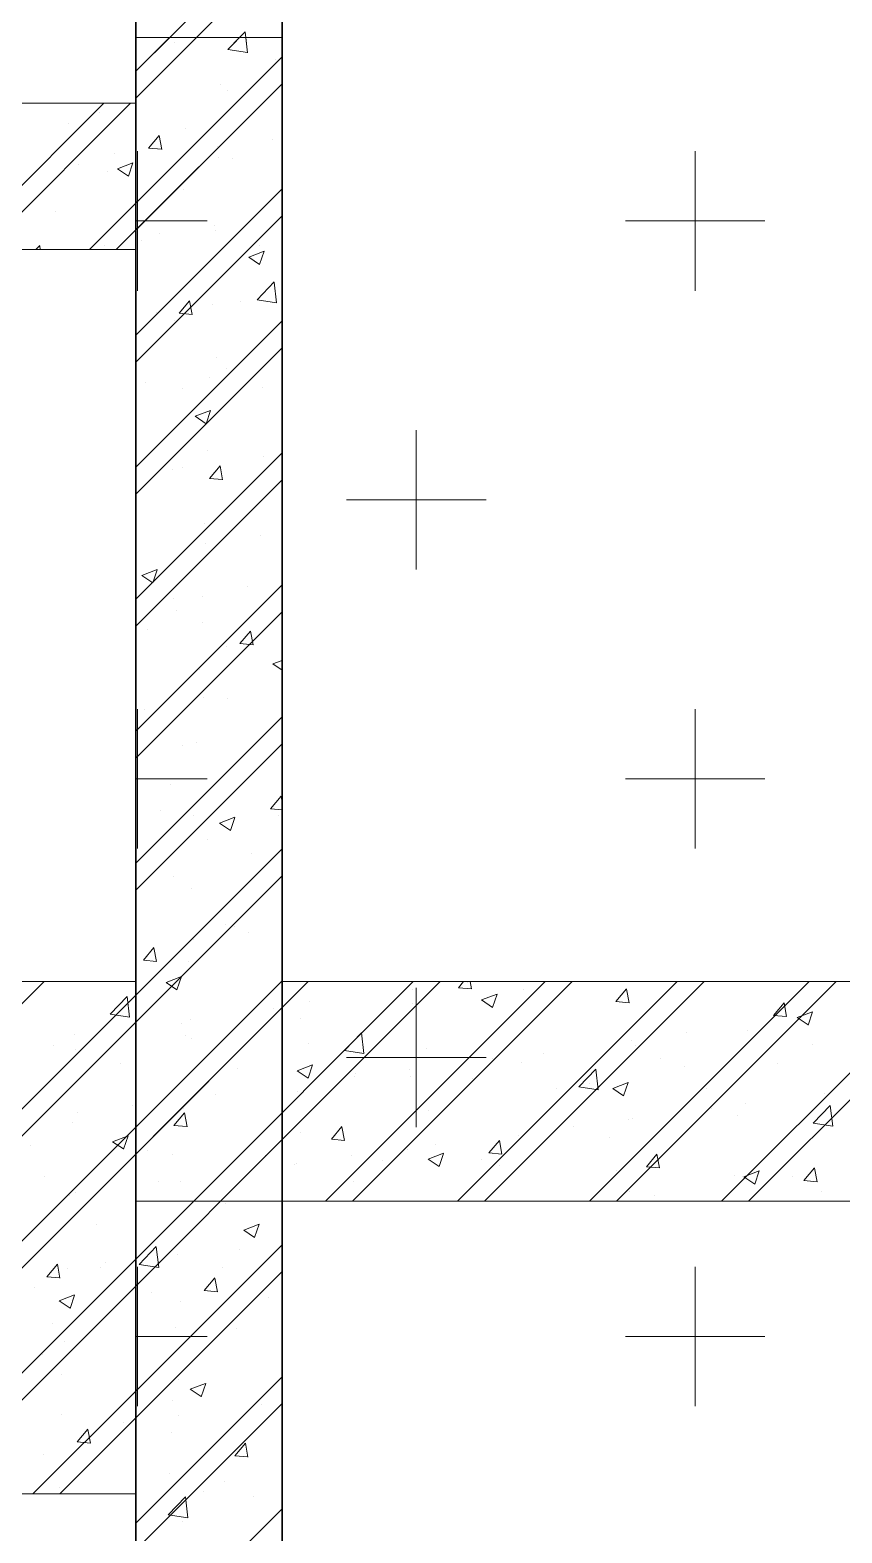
# Model space of a CAD drawing. Header units: millimetres. Extents: x 115500 to 206800, y -6300 to 53700.
# Drawn here: x 132156 to 133265, y 24497 to 26550 of the extents above; entities that cross this region are included whole.
import ezdxf

# ---------------------------------------------------------------- set-up
doc = ezdxf.new("R2010")
doc.units = ezdxf.units.MM
for name, color, linetype, lineweight in [('NDC_S_DIM', 1, 'Continuous', 15), ('NDC_S_HATCH MATERIAL', 8, 'Continuous', 13), ('NDC_S_WALL', 6, 'Continuous', 35)]:
    doc.layers.add(name, color=color, linetype=linetype, lineweight=lineweight)

msp = doc.modelspace()

# ---------------------------------------------------------------- linework, layer by layer
at = {"layer": 'NDC_S_DIM', "ltscale": 100}
for p, q in [((132500, 26539.8), (132300, 26539.8)), ((132300, 26539.8), (132300, 26449.8)), ((132500, 25249.8), (132500, 26539.8)), ((132300, 26449.8), (127000, 26449.8)), ((131500, 26249.8), (132300, 26249.8)), ((132300, 26249.8), (132300, 25249.8)), ((132300, 25249.8), (130900, 25249.8)), ((138000, 25249.8), (132500, 25249.8)), ((132300, 24549.8), (132300, 24949.8)), ((132300, 24949.8), (138000, 24949.8)), ((130900, 24549.8), (132300, 24549.8))]:
    msp.add_line(p, q, dxfattribs=at)
at = {"layer": 'NDC_S_HATCH MATERIAL', "linetype": 'Continuous', "ltscale": 100}
for p, q in [((132300, 26493.5), (132500, 26693.5)), ((132300, 26456.7), (132500, 26656.7)), ((132300, 26456.7), (132383, 26539.8)), ((132300, 26493.5), (132346.3, 26539.8)), ((132353.5, 26532.7), (132353.5, 26532.7)), ((132353.5, 26532.7), (132353.5, 26532.7)), ((132425.9, 26523.2), (132449.3, 26547.5)), ((132425.9, 26523.2), (132441.9, 26539.8)), ((132452.6, 26518.9), (132449.3, 26547.4)), ((132452.6, 26518.9), (132450.2, 26539.8)), ((132236.6, 26249.8), (132500, 26513.2)), ((132300, 26313.2), (132500, 26513.2)), ((132425.9, 26523.2), (132452.6, 26519)), ((132425.9, 26523.2), (132452.6, 26519)), ((132490.4, 26509.1), (132490.4, 26509.1)), ((132490.4, 26509.1), (132490.4, 26509.1)), ((132273.3, 26249.8), (132500, 26476.4)), ((132300, 26276.4), (132500, 26476.4)), ((132300.9, 26484.2), (132300.9, 26484.2)), ((132300.9, 26484.2), (132300.9, 26484.2)), ((132416, 26475), (132416, 26475)), ((132416, 26475), (132416, 26475)), ((132425.4, 26466.8), (132425.4, 26466.8)), ((132425.4, 26466.8), (132425.4, 26466.8)), ((132056.3, 26249.8), (132256.3, 26449.8)), ((132093, 26249.8), (132293, 26449.8)), ((132250.5, 26436.8), (132250.5, 26436.8)), ((132208.1, 26421.7), (132208.1, 26421.7)), ((132317.4, 26388.4), (132331.9, 26405.7)), ((132317.4, 26388.4), (132331.9, 26405.7)), ((132335.4, 26386.8), (132331.9, 26405.6)), ((132335.4, 26386.8), (132331.9, 26405.6)), ((132368.2, 26414.9), (132368.2, 26414.9)), ((132368.2, 26414.9), (132368.2, 26414.9)), ((132317.4, 26388.4), (132335.4, 26386.9)), ((132317.4, 26388.4), (132335.4, 26386.9)), ((132411.5, 26390.8), (132411.5, 26390.8)), ((132411.5, 26390.8), (132411.5, 26390.8)), ((132486.6, 26400.7), (132486.6, 26400.7)), ((132486.6, 26400.7), (132486.6, 26400.7)), ((132222, 26365.8), (132222, 26365.8)), ((132271.3, 26381.4), (132271.3, 26381.4)), ((132275.2, 26360.4), (132296.2, 26368.5)), ((132290.1, 26350.3), (132296.2, 26368.4)), ((132302.2, 26193.7), (132302.2, 26384.2)), ((132412.4, 26375.1), (132412.4, 26375.1)), ((132412.4, 26375.1), (132412.4, 26375.1)), ((132431.5, 26374.6), (132431.5, 26374.6)), ((132431.5, 26374.6), (132431.5, 26374.6)), ((133064.2, 26193.7), (133064.2, 26384.2)), ((132260.8, 26355.9), (132260.8, 26355.9)), ((132275.2, 26360.4), (132290.1, 26350.4)), ((132300, 26132.8), (132500, 26332.8)), ((132300, 26132.8), (132500, 26332.8)), ((132365, 26331.8), (132365, 26331.8)), ((132365, 26331.8), (132365, 26331.8)), ((132190.1, 26301.8), (132190.1, 26301.8)), ((132300, 26096.1), (132500, 26296.1)), ((132300, 26096.1), (132500, 26296.1)), ((132300, 26289), (132397.5, 26289)), ((132407.7, 26282.3), (132407.7, 26282.3)), ((132407.7, 26282.3), (132407.7, 26282.3)), ((132969, 26289), (133159.5, 26289)), ((132308.5, 26262.4), (132308.5, 26262.4)), ((132308.5, 26262.4), (132308.5, 26262.4)), ((132332.6, 26272.4), (132332.6, 26272.4)), ((132332.6, 26272.4), (132332.6, 26272.4)), ((132408.7, 26275.3), (132408.7, 26275.3)), ((132408.7, 26275.3), (132408.7, 26275.3)), ((132163.6, 26249.8), (132168.9, 26255.3)), ((132169.6, 26249.8), (132168.9, 26255.2)), ((132257.2, 26256), (132257.2, 26256)), ((132454.3, 26239.7), (132475.3, 26247.7)), ((132454.3, 26239.7), (132475.3, 26247.7)), ((132468.7, 26255.6), (132468.7, 26255.6)), ((132468.7, 26255.6), (132468.7, 26255.6)), ((132469.2, 26229.5), (132475.3, 26247.6)), ((132469.2, 26229.5), (132475.3, 26247.6)), ((132454.3, 26239.7), (132469.2, 26229.6)), ((132454.3, 26239.7), (132469.2, 26229.6)), ((132465.7, 26181.3), (132489.1, 26205.6)), ((132465.7, 26181.3), (132489.1, 26205.6)), ((132492.4, 26177.1), (132489.1, 26205.5)), ((132492.4, 26177.1), (132489.1, 26205.5)), ((132359.1, 26162.8), (132373.5, 26180)), ((132359.1, 26162.8), (132373.5, 26180)), ((132377, 26161.1), (132373.5, 26179.9)), ((132377, 26161.1), (132373.5, 26179.9)), ((132465.7, 26181.3), (132492.4, 26177.1)), ((132465.7, 26181.3), (132492.4, 26177.1)), ((132328.7, 26164), (132328.7, 26164)), ((132328.7, 26164), (132328.7, 26164)), ((132359.1, 26162.8), (132377, 26161.2)), ((132359.1, 26162.8), (132377, 26161.2)), ((132405.1, 26175.4), (132405.1, 26175.4)), ((132405.1, 26175.4), (132405.1, 26175.4)), ((132442.4, 26179), (132442.4, 26179)), ((132442.4, 26179), (132442.4, 26179)), ((132300, 25952.5), (132500, 26152.5)), ((132300, 25952.5), (132500, 26152.5)), ((132352.6, 26152.8), (132352.6, 26152.8)), ((132352.6, 26152.8), (132352.6, 26152.8)), ((132300, 25915.8), (132500, 26115.8)), ((132300, 25915.8), (132500, 26115.8)), ((132410.2, 26102.3), (132410.2, 26102.3)), ((132410.2, 26102.3), (132410.2, 26102.3)), ((132424.5, 26087), (132424.5, 26087)), ((132424.5, 26087), (132424.5, 26087)), ((132313.4, 26068.8), (132313.4, 26068.8)), ((132313.4, 26068.8), (132313.4, 26068.8)), ((132363.4, 26060.6), (132363.4, 26060.6)), ((132363.4, 26060.6), (132363.4, 26060.6)), ((132401.4, 26075.5), (132401.4, 26075.5)), ((132401.4, 26075.5), (132401.4, 26075.5)), ((132473.5, 26062), (132473.5, 26062)), ((132473.5, 26062), (132473.5, 26062)), ((132381.3, 26022.1), (132402.3, 26030.2)), ((132381.3, 26022.1), (132402.3, 26030.2)), ((132381.3, 26022.1), (132396.2, 26012)), ((132381.3, 26022.1), (132396.2, 26012)), ((132396.2, 26011.9), (132402.3, 26030.1)), ((132396.2, 26011.9), (132402.3, 26030.1)), ((132683.2, 25812.7), (132683.2, 26003.2)), ((132397.8, 25975.6), (132397.8, 25975.6)), ((132397.8, 25975.6), (132397.8, 25975.6)), ((132300, 25772.2), (132500, 25972.2)), ((132300, 25772.2), (132500, 25972.2)), ((132400.7, 25937.1), (132415.1, 25954.4)), ((132400.7, 25937.1), (132415.1, 25954.4)), ((132418.6, 25935.5), (132415.2, 25954.3)), ((132418.6, 25935.5), (132415.2, 25954.3)), ((132474, 25967.3), (132474, 25967.3)), ((132474, 25967.3), (132474, 25967.3)), ((132300, 25735.5), (132500, 25935.5)), ((132300, 25735.5), (132500, 25935.5)), ((132350.6, 25949.8), (132350.6, 25949.8)), ((132350.6, 25949.8), (132350.6, 25949.8)), ((132364.1, 25951.9), (132364.1, 25951.9)), ((132364.1, 25951.9), (132364.1, 25951.9)), ((132400.7, 25937.1), (132418.6, 25935.6)), ((132400.7, 25937.1), (132418.6, 25935.6)), ((132588, 25908), (132778.5, 25908)), ((132394.1, 25875.8), (132394.1, 25875.8)), ((132394.1, 25875.8), (132394.1, 25875.8)), ((132470.2, 25858.8), (132470.2, 25858.8)), ((132470.2, 25858.8), (132470.2, 25858.8)), ((132395.1, 25848.9), (132395.1, 25848.9)), ((132395.1, 25848.9), (132395.1, 25848.9)), ((132308.3, 25804.6), (132329.3, 25812.6)), ((132308.3, 25804.6), (132329.3, 25812.6)), ((132323.2, 25794.4), (132329.3, 25812.5)), ((132323.2, 25794.4), (132329.3, 25812.5)), ((132300, 25591.9), (132500, 25791.9)), ((132300, 25591.9), (132500, 25791.9)), ((132308.3, 25804.6), (132323.2, 25794.5)), ((132308.3, 25804.6), (132323.2, 25794.5)), ((132452.3, 25789.8), (132452.3, 25789.8)), ((132452.3, 25789.8), (132452.3, 25789.8)), ((132351.8, 25772.9), (132351.8, 25772.9)), ((132351.8, 25772.9), (132351.8, 25772.9)), ((132390.5, 25775.9), (132390.5, 25775.9)), ((132390.5, 25775.9), (132390.5, 25775.9)), ((132300, 25555.2), (132500, 25755.2)), ((132300, 25555.2), (132500, 25755.2)), ((132355.4, 25756.2), (132355.4, 25756.2)), ((132355.4, 25756.2), (132355.4, 25756.2)), ((132316.1, 25730.6), (132316.1, 25730.6)), ((132316.1, 25730.6), (132316.1, 25730.6)), ((132391.2, 25740.5), (132391.2, 25740.5)), ((132391.2, 25740.5), (132391.2, 25740.5)), ((132442.3, 25711.5), (132456.8, 25728.7)), ((132442.3, 25711.5), (132456.8, 25728.7)), ((132460.3, 25709.8), (132456.8, 25728.6)), ((132460.3, 25709.8), (132456.8, 25728.6)), ((132423.6, 25707.1), (132423.6, 25707.1)), ((132423.6, 25707.1), (132423.6, 25707.1)), ((132442.3, 25711.5), (132460.2, 25709.9)), ((132442.3, 25711.5), (132460.2, 25709.9)), ((132487.3, 25683.8), (132500, 25688.6)), ((132487.3, 25683.8), (132500, 25688.6)), ((132386.8, 25676), (132386.8, 25676)), ((132386.8, 25676), (132386.8, 25676)), ((132487.3, 25683.8), (132500, 25675.2)), ((132487.3, 25683.8), (132500, 25675.2)), ((132392.6, 25637.3), (132392.6, 25637.3)), ((132392.6, 25637.3), (132392.6, 25637.3)), ((132425.9, 25637.1), (132425.9, 25637.1)), ((132425.9, 25637.1), (132425.9, 25637.1)), ((132300, 25411.6), (132500, 25611.6)), ((132300, 25411.6), (132500, 25611.6)), ((132302.2, 25431.7), (132302.2, 25622.2)), ((132312.3, 25622.2), (132312.3, 25622.2)), ((132312.3, 25622.2), (132312.3, 25622.2)), ((133064.2, 25431.7), (133064.2, 25622.2)), ((132300, 25374.8), (132500, 25574.8)), ((132300, 25374.8), (132500, 25574.8)), ((132363.3, 25572.1), (132363.3, 25572.1)), ((132363.3, 25572.1), (132363.3, 25572.1)), ((132383.2, 25576.2), (132383.2, 25576.2)), ((132383.2, 25576.2), (132383.2, 25576.2)), ((132300, 25527), (132397.5, 25527)), ((132969, 25527), (133159.5, 25527)), ((132347, 25518.8), (132347, 25518.8)), ((132347, 25518.8), (132347, 25518.8)), ((132483.9, 25485.8), (132498.4, 25503)), ((132483.9, 25485.8), (132498.4, 25503)), ((132500, 25494.4), (132498.4, 25502.9)), ((132500, 25494.4), (132498.4, 25502.9)), ((132334.2, 25484), (132334.2, 25484)), ((132334.2, 25484), (132334.2, 25484)), ((132483.9, 25485.8), (132500, 25484.4)), ((132483.9, 25485.8), (132500, 25484.4)), ((132379.5, 25476.3), (132379.5, 25476.3)), ((132379.5, 25476.3), (132379.5, 25476.3)), ((132414.4, 25466.2), (132435.4, 25474.3)), ((132414.4, 25466.2), (132435.4, 25474.3)), ((132414.4, 25466.2), (132429.3, 25456.2)), ((132414.4, 25466.2), (132429.3, 25456.2)), ((132429.3, 25456.1), (132435.4, 25474.2)), ((132429.3, 25456.1), (132435.4, 25474.2)), ((132494.3, 25477.2), (132494.3, 25477.2)), ((132494.3, 25477.2), (132494.3, 25477.2)), ((132397.4, 25443.7), (132397.4, 25443.7)), ((132397.4, 25443.7), (132397.4, 25443.7)), ((131618.5, 24549.8), (132500, 25431.3)), ((132300, 25231.3), (132500, 25431.3)), ((132457.6, 25425.4), (132457.6, 25425.4)), ((132457.6, 25425.4), (132457.6, 25425.4)), ((131655.2, 24549.8), (132500, 25394.5)), ((132300, 25194.5), (132500, 25394.5)), ((132350.9, 25393.1), (132350.9, 25393.1)), ((132350.9, 25393.1), (132350.9, 25393.1)), ((132375.9, 25376.4), (132375.9, 25376.4)), ((132375.9, 25376.4), (132375.9, 25376.4)), ((132422.8, 25327.2), (132422.8, 25327.2)), ((132422.8, 25327.2), (132422.8, 25327.2)), ((132434.6, 25324.7), (132434.6, 25324.7)), ((132434.6, 25324.7), (132434.6, 25324.7)), ((132453.7, 25317), (132453.7, 25317)), ((132453.7, 25317), (132453.7, 25317)), ((132310.4, 25279), (132324.8, 25296.2)), ((132310.4, 25279), (132324.8, 25296.2)), ((132378.6, 25307.1), (132378.6, 25307.1)), ((132378.6, 25307.1), (132378.6, 25307.1)), ((132310.4, 25279), (132328.3, 25277.4)), ((132310.4, 25279), (132328.3, 25277.4)), ((132328.3, 25277.3), (132324.9, 25296.1)), ((132328.3, 25277.3), (132324.9, 25296.1)), ((132372.2, 25276.6), (132372.2, 25276.6)), ((132372.2, 25276.6), (132372.2, 25276.6)), ((132341.4, 25248.7), (132362.4, 25256.8)), ((132341.4, 25248.7), (132362.4, 25256.8)), ((132356.3, 25238.5), (132362.4, 25256.7)), ((132356.3, 25238.5), (132362.4, 25256.7)), ((131474.9, 24549.8), (132174.9, 25249.8)), ((131798.8, 24549.8), (132500, 25251)), ((131835.5, 24549.8), (132535.5, 25249.8)), ((132300, 25051), (132500, 25251)), ((132341.4, 25248.7), (132356.3, 25238.6)), ((132341.4, 25248.7), (132356.3, 25238.6)), ((132379.1, 24949.8), (132679.1, 25249.8)), ((132415.8, 24949.8), (132715.8, 25249.8)), ((132559.4, 24949.8), (132859.4, 25249.8)), ((132596.2, 24949.8), (132896.2, 25249.8)), ((132677.9, 25238.6), (132677.9, 25238.6)), ((132683.2, 25050.7), (132683.2, 25241.2)), ((132739.7, 24949.8), (133039.7, 25249.8)), ((132740.7, 25241.3), (132747.8, 25249.8)), ((132740.7, 25241.3), (132758.7, 25239.8)), ((132753, 25248.5), (132753, 25248.5)), ((132758.7, 25239.7), (132756.8, 25249.8)), ((132776.5, 24949.8), (133076.5, 25249.8)), ((132830, 25239.5), (132830, 25239.5)), ((132920, 24949.8), (133220, 25249.8)), ((132955.9, 25222.5), (132970.4, 25239.7)), ((132956.8, 24949.8), (133256.8, 25249.8)), ((132973.9, 25220.8), (132970.4, 25239.6)), ((133100.3, 24949.8), (133400.3, 25249.8)), ((133137.1, 24949.8), (133437.1, 25249.8)), ((132264.9, 25205.3), (132288.2, 25229.6)), ((132291.6, 25201), (132288.3, 25229.5)), ((132300, 25014.2), (132500, 25214.2)), ((132537.3, 25222.2), (132537.3, 25222.2)), ((132678.4, 25220.3), (132678.4, 25220.3)), ((132772.5, 25224.7), (132793.5, 25232.7)), ((132772.5, 25224.7), (132787.4, 25214.6)), ((132787.4, 25214.5), (132793.5, 25232.6)), ((132955.9, 25222.5), (132973.9, 25220.9)), ((133171.1, 25203.7), (133185.6, 25220.9)), ((133189, 25202), (133185.6, 25220.8)), ((132264.9, 25205.3), (132291.5, 25201.1)), ((132374.8, 25198.7), (132374.8, 25198.7)), ((132374.8, 25198.7), (132374.8, 25198.7)), ((132488.4, 25213.6), (132488.4, 25213.6)), ((132488.4, 25213.6), (132488.4, 25213.6)), ((132524.4, 25199.2), (132524.4, 25199.2)), ((133165.9, 25194.9), (133165.9, 25194.9)), ((133171.1, 25203.7), (133189, 25202.1)), ((133203.6, 25200.6), (133224.6, 25208.7)), ((133203.6, 25200.6), (133218.6, 25190.6)), ((133218.6, 25190.5), (133224.7, 25208.6)), ((132216.1, 25178.2), (132216.1, 25178.2)), ((132299.7, 25188.8), (132299.7, 25188.8)), ((132362.4, 25192.2), (132362.4, 25192.2)), ((132362.4, 25192.2), (132362.4, 25192.2)), ((132368.6, 25176.7), (132368.6, 25176.7)), ((132368.6, 25176.7), (132368.6, 25176.7)), ((132585, 25155.6), (132608.4, 25180)), ((132611.7, 25151.4), (132608.4, 25179.9)), ((133052.3, 25179.9), (133052.3, 25179.9)), ((133136.2, 25183.3), (133136.2, 25183.3)), ((132187.4, 25162.1), (132187.4, 25162.1)), ((132217.1, 25157.5), (132217.1, 25157.5)), ((132376.2, 25171.4), (132376.2, 25171.4)), ((132376.2, 25171.4), (132376.2, 25171.4)), ((132536.4, 25164.7), (132536.4, 25164.7)), ((132585, 25155.6), (132611.7, 25151.5)), ((132696.5, 25157.9), (132696.5, 25157.9)), ((132977.2, 25170), (132977.2, 25170)), ((132982.1, 25162.2), (132982.1, 25162.2)), ((133224.8, 25163.3), (133224.8, 25163.3)), ((132279.3, 25137.9), (132279.3, 25137.9)), ((132520.4, 25127.9), (132541.4, 25136)), ((132535.4, 25117.7), (132541.5, 25135.9)), ((132588, 25146), (132778.5, 25146)), ((132787.7, 25145.1), (132787.7, 25145.1)), ((132826.3, 25139.7), (132826.3, 25139.7)), ((132856.7, 25151.1), (132856.7, 25151.1)), ((133016.8, 25144.4), (133016.8, 25144.4)), ((133049.8, 25133.3), (133049.8, 25133.3)), ((133177, 25137.6), (133177, 25137.6)), ((132439.5, 25131.1), (132439.5, 25131.1)), ((132439.5, 25131.1), (132439.5, 25131.1)), ((132520.4, 25127.9), (132535.4, 25117.8)), ((132599, 25120.3), (132599, 25120.3)), ((132599.6, 25124.4), (132599.6, 25124.4)), ((132674.1, 25130.1), (132674.1, 25130.1)), ((132674.8, 25120.5), (132674.8, 25120.5)), ((132759.8, 25117.6), (132759.8, 25117.6)), ((132905.2, 25106), (132928.6, 25130.3)), ((132931.9, 25101.7), (132928.6, 25130.2)), ((132951.6, 25103.9), (132972.6, 25111.9)), ((132966.5, 25093.7), (132972.6, 25111.8)), ((132409.5, 25095.3), (132409.5, 25095.3)), ((132409.5, 25095.3), (132409.5, 25095.3)), ((132520.8, 25099.3), (132520.8, 25099.3)), ((132874.9, 25103.3), (132874.9, 25103.3)), ((132905.2, 25106), (132931.9, 25101.8)), ((132919.9, 25110.8), (132919.9, 25110.8)), ((132951.6, 25103.9), (132966.5, 25093.8)), ((133080.1, 25104.1), (133080.1, 25104.1)), ((133240.2, 25097.3), (133240.2, 25097.3)), ((132220.8, 25070.5), (132220.8, 25070.5)), ((132295.9, 25080.4), (132295.9, 25080.4)), ((132300, 24870.7), (132500, 25070.7)), ((132352, 25053.3), (132366.5, 25070.6)), ((132352, 25053.3), (132366.5, 25070.6)), ((132364.9, 25076.8), (132364.9, 25076.8)), ((132364.9, 25076.8), (132364.9, 25076.8)), ((132370, 25051.6), (132366.5, 25070.5)), ((132370, 25051.6), (132366.5, 25070.5)), ((132699.9, 25073.2), (132699.9, 25073.2)), ((133087, 25076.6), (133087, 25076.6)), ((133132.5, 25083.4), (133132.5, 25083.4)), ((133225.4, 25056.3), (133248.8, 25080.6)), ((133252.1, 25052.1), (133248.8, 25080.6)), ((132213.4, 25057.6), (132213.4, 25057.6)), ((132352, 25053.3), (132369.9, 25051.8)), ((132352, 25053.3), (132369.9, 25051.8)), ((132567.2, 25034.5), (132581.7, 25051.7)), ((132585.1, 25032.8), (132581.7, 25051.6)), ((132898.3, 25051.7), (132898.3, 25051.7)), ((132973.4, 25061.6), (132973.4, 25061.6)), ((132978.5, 25062.3), (132978.5, 25062.3)), ((133121.7, 25067.4), (133121.7, 25067.4)), ((133225.4, 25056.3), (133252.1, 25052.2)), ((132268.4, 25031.1), (132289.4, 25039.2)), ((132268.4, 25031.1), (132283.3, 25021.1)), ((132283.3, 25021), (132289.4, 25039.1)), ((132300, 24833.9), (132500, 25033.9)), ((132524.9, 25043.2), (132524.9, 25043.2)), ((132567.2, 25034.5), (132585.1, 25032.9)), ((132782.4, 25015.7), (132796.8, 25032.9)), ((132800.3, 25014), (132796.8, 25032.8)), ((132822.7, 25039.8), (132822.7, 25039.8)), ((132946.7, 25037.4), (132946.7, 25037.4)), ((132156.4, 25025.7), (132156.4, 25025.7)), ((132316.5, 25018.9), (132316.5, 25018.9)), ((132316.5, 25018.9), (132316.5, 25018.9)), ((132350, 25013.2), (132350, 25013.2)), ((132350, 25013.2), (132350, 25013.2)), ((132476.7, 25012.2), (132476.7, 25012.2)), ((132476.7, 25012.2), (132476.7, 25012.2)), ((132595.2, 25011.8), (132595.2, 25011.8)), ((132671.1, 25020.6), (132671.1, 25020.6)), ((132699.5, 25007.1), (132720.5, 25015.2)), ((132708.8, 25026.8), (132708.8, 25026.8)), ((132714.4, 24997), (132720.5, 25015.1)), ((132782.4, 25015.7), (132800.3, 25014.1)), ((132997.5, 24996.8), (133012, 25014.1)), ((133015.5, 24995.2), (133012, 25014)), ((132517.1, 24999.5), (132517.1, 24999.5)), ((132520.1, 25001.9), (132520.1, 25001.9)), ((132636.8, 25005.4), (132636.8, 25005.4)), ((132699.5, 25007.1), (132714.4, 24997.1)), ((132771.8, 25007.4), (132771.8, 25007.4)), ((132797, 24998.6), (132797, 24998.6)), ((132957.1, 24991.9), (132957.1, 24991.9)), ((132997.5, 24996.8), (133015.5, 24995.3)), ((133130.6, 24983.1), (133151.6, 24991.2)), ((133145.6, 24972.9), (133151.7, 24991.1)), ((133212.7, 24978), (133227.2, 24995.3)), ((133230.7, 24976.3), (133227.2, 24995.1)), ((132175, 24983.1), (132175, 24983.1)), ((132330.6, 24977), (132330.6, 24977)), ((132330.6, 24977), (132330.6, 24977)), ((132361.3, 24977), (132361.3, 24977)), ((132361.3, 24977), (132361.3, 24977)), ((132596.8, 24977.3), (132596.8, 24977.3)), ((133117.3, 24985.1), (133117.3, 24985.1)), ((133128.9, 24983.5), (133128.9, 24983.5)), ((133130.6, 24983.1), (133145.6, 24973)), ((133197.5, 24983.2), (133197.5, 24983.2)), ((133212.7, 24978), (133230.7, 24976.4)), ((132209.8, 24957.8), (132209.8, 24957.8)), ((132217, 24962), (132217, 24962)), ((132421.9, 24947.3), (132421.9, 24947.3)), ((132974.8, 24962.4), (132974.8, 24962.4)), ((133008.1, 24958.2), (133008.1, 24958.2)), ((133236.3, 24962.4), (133236.3, 24962.4)), ((132246.9, 24917.3), (132246.9, 24917.3)), ((132447.4, 24910.4), (132468.4, 24918.4)), ((132447.4, 24910.4), (132462.4, 24900.3)), ((132462.4, 24900.2), (132468.5, 24918.3)), ((132300, 24690.3), (132500, 24890.3)), ((132304.6, 24863.4), (132328, 24887.7)), ((132331.3, 24859.1), (132328, 24887.6)), ((131979.1, 24549.8), (132300, 24870.7)), ((132258.1, 24865.6), (132258.1, 24865.6)), ((132357.6, 24877.1), (132357.6, 24877.1)), ((132441.1, 24883.6), (132441.1, 24883.6)), ((132178.5, 24846.5), (132192.9, 24863.7)), ((132178.5, 24846.5), (132196.4, 24844.9)), ((132196.4, 24844.8), (132192.9, 24863.6)), ((132206.1, 24857.9), (132206.1, 24857.9)), ((132251.7, 24858.7), (132251.7, 24858.7)), ((132300, 24653.6), (132500, 24853.6)), ((132302.2, 24669.7), (132302.2, 24860.2)), ((132304.6, 24863.4), (132331.3, 24859.2)), ((132393.6, 24827.7), (132408.1, 24844.9)), ((132411.6, 24826), (132408.1, 24844.8)), ((132418.3, 24858.9), (132418.3, 24858.9)), ((133064.2, 24669.7), (133064.2, 24860.2)), ((132015.8, 24549.8), (132300, 24833.9)), ((132161.2, 24832.1), (132161.2, 24832.1)), ((132321.4, 24825.3), (132321.4, 24825.3)), ((132393.6, 24827.7), (132411.6, 24826.1)), ((132195.4, 24813.6), (132216.4, 24821.7)), ((132195.4, 24813.6), (132210.3, 24803.5)), ((132210.3, 24803.4), (132216.4, 24821.6)), ((132361.5, 24812.3), (132361.5, 24812.3)), ((132481.5, 24818.6), (132481.5, 24818.6)), ((132186.5, 24782.2), (132186.5, 24782.2)), ((132300, 24765), (132397.5, 24765)), ((132354, 24777.2), (132354, 24777.2)), ((132362.2, 24765.3), (132362.2, 24765.3)), ((132437.3, 24775.2), (132437.3, 24775.2)), ((132969, 24765), (133159.5, 24765)), ((132202.5, 24758), (132202.5, 24758)), ((132172.8, 24740.3), (132172.8, 24740.3)), ((132198.4, 24713.1), (132198.4, 24713.1)), ((132300, 24510), (132500, 24710)), ((132358.6, 24706.4), (132358.6, 24706.4)), ((132374.4, 24692.8), (132395.4, 24700.9)), ((132389.4, 24682.6), (132395.5, 24700.8)), ((132159.4, 24549.8), (132300, 24690.3)), ((132374.4, 24692.8), (132389.4, 24682.8)), ((132300, 24473.3), (132500, 24673.3)), ((132350.4, 24677.4), (132350.4, 24677.4)), ((132472, 24671.8), (132472, 24671.8)), ((132196.2, 24549.8), (132300, 24653.6)), ((132198.8, 24658.2), (132198.8, 24658.2)), ((132283.3, 24647), (132283.3, 24647)), ((132358.4, 24656.9), (132358.4, 24656.9)), ((132220.1, 24620.8), (132234.5, 24638.1)), ((132220.1, 24620.8), (132238, 24619.3)), ((132238, 24619.2), (132234.6, 24638)), ((132349.1, 24633.3), (132349.1, 24633.3)), ((132435.3, 24602), (132449.7, 24619.2)), ((132453.2, 24600.3), (132449.7, 24619.1)), ((132174.1, 24603.2), (132174.1, 24603.2)), ((132435.3, 24602), (132453.2, 24600.4)), ((132346.7, 24577.5), (132346.7, 24577.5)), ((132195.2, 24558.3), (132195.2, 24558.3)), ((132421, 24567.4), (132421, 24567.4)), ((132300.2, 24553.1), (132300.2, 24553.1)), ((132344.4, 24521.5), (132367.8, 24545.8)), ((132371.1, 24517.3), (132367.8, 24545.7)), ((132393.1, 24553.5), (132393.1, 24553.5)), ((132460.3, 24546.3), (132460.3, 24546.3)), ((132300, 24329.7), (132500, 24529.7)), ((132344.4, 24521.5), (132371.1, 24517.3)), ((132363.4, 24512.8), (132363.4, 24512.8)), ((132498.9, 24500.1), (132498.9, 24500.1))]:
    msp.add_line(p, q, dxfattribs=at)
at = {"layer": 'NDC_S_WALL', "ltscale": 100}
for p, q in [((132300, 17300.4), (132300, 37700.4)), ((132500, 17500.4), (132500, 37500.4))]:
    msp.add_line(p, q, dxfattribs=at)

doc.saveas('drawing.dxf')
